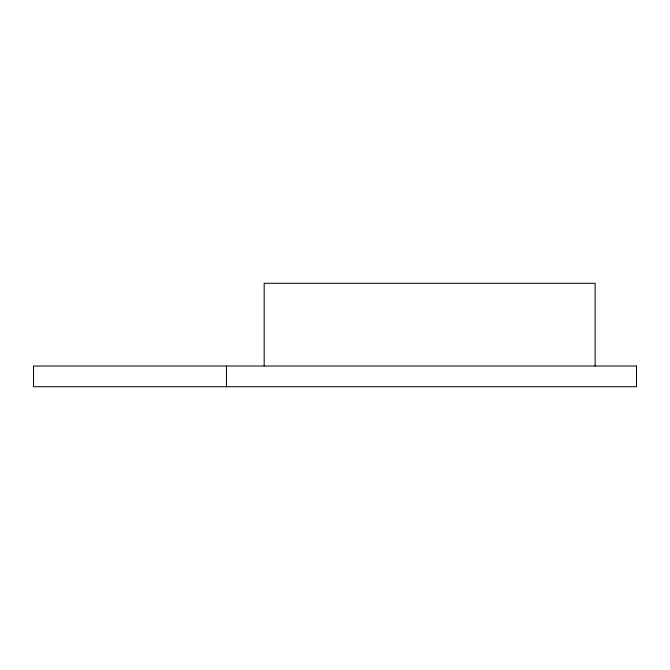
<?xml version="1.0" encoding="UTF-8"?>
<svg xmlns="http://www.w3.org/2000/svg" width="670" height="670" viewBox="0 0 670 670"><rect width="100%" height="100%" fill="white"/><g stroke="black" fill="none" stroke-linecap="round" stroke-linejoin="round"><path stroke-width="1" d="M595.128 366.029L595.128 283.284L264.173 283.284L264.173 366.029M226.468 366.029L226.468 386.716M636.5 366.029L33.5 366.029L33.5 386.716L636.5 386.716L636.5 366.029"/></g></svg>
